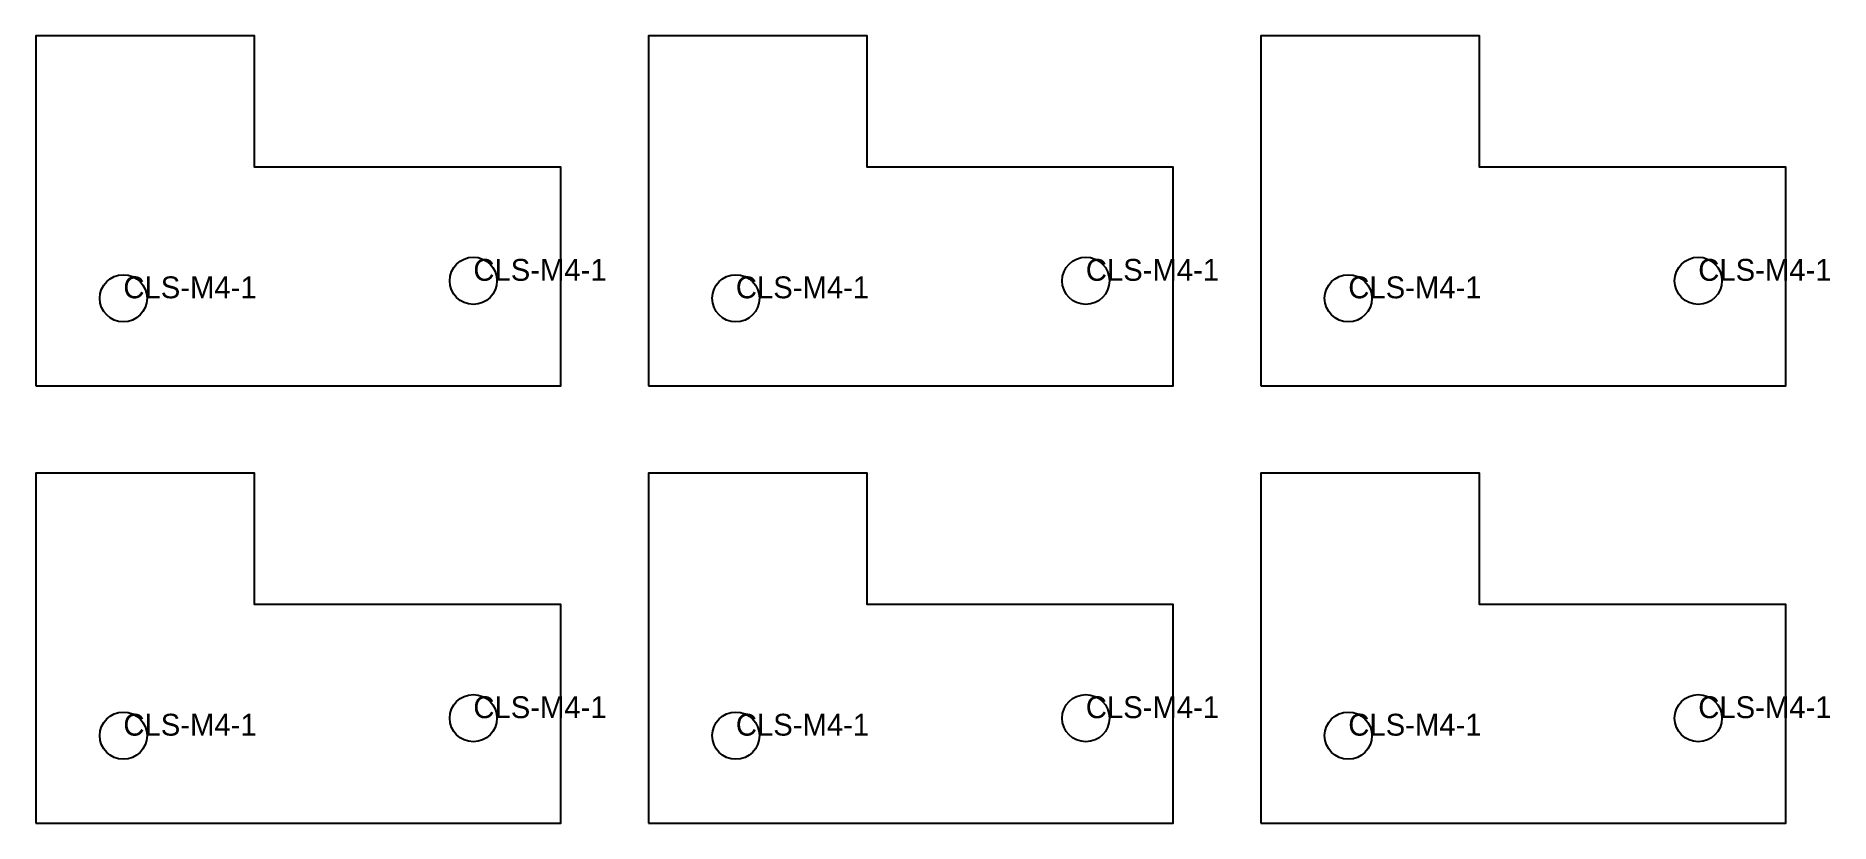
# Model space of a CAD drawing. Header units: millimetres. Extents: x 10 to 215, y 10 to 100.
import ezdxf

# ---------------------------------------------------------------- set-up
doc = ezdxf.new("R2010")
doc.units = ezdxf.units.MM

# ---------------------------------------------------------------- blocks, each defined once
blk = doc.blocks.new('PEM_NUT_M4')
blk.add_circle((0, 0), 2.7)
blk.add_attdef('PART', (0, 0), '', height=2.5)
blk = doc.blocks.new('BRACKET')
blk.add_lwpolyline([(0, 0), (60, 0), (60, 25), (25, 25), (25, 40), (0, 40)], close=True)
for p in [(50, 12), (10, 10)]:
    blk.add_blockref('PEM_NUT_M4', p).add_auto_attribs({'PART': 'CLS-M4-1'})

msp = doc.modelspace()

# ---------------------------------------------------------------- block references
at = {"row_count": 2, "column_count": 3, "row_spacing": 50, "column_spacing": 70}
msp.add_blockref('BRACKET', (10, 10), dxfattribs=at)

doc.saveas('drawing.dxf')
